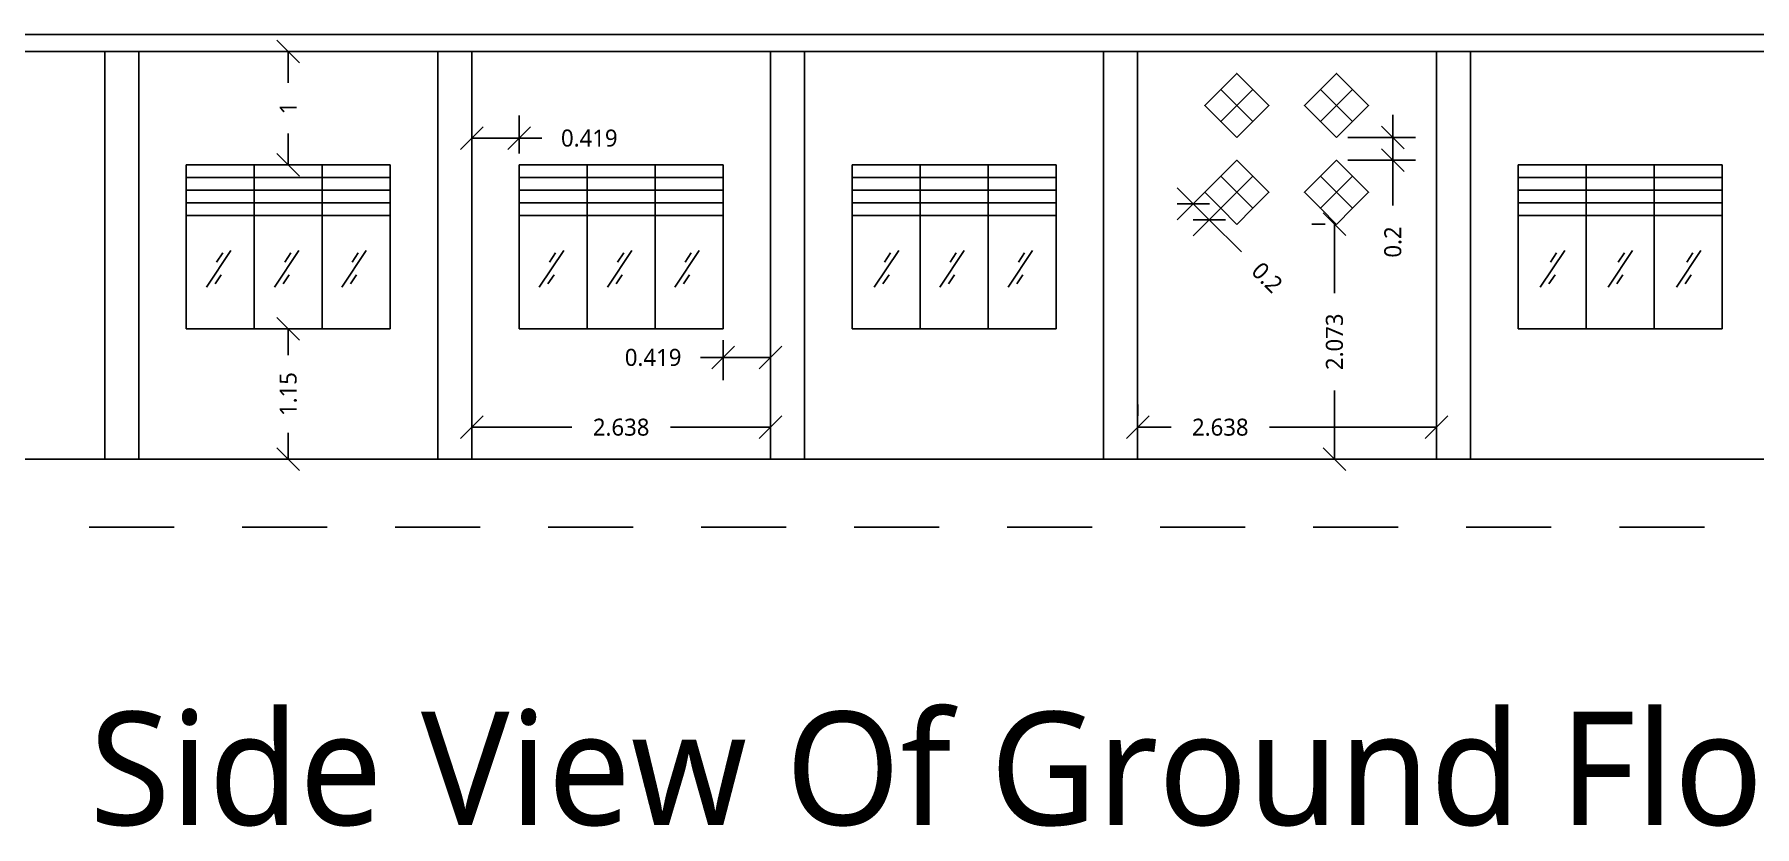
# Model space of a CAD drawing. Header units: metres. Extents: x 22814 to 23003, y 12423 to 12493.
# Drawn here: x 22829.76 to 22844.93, y 12423.05 to 12430.05 of the extents above; entities that cross this region are included whole.
import ezdxf

# ---------------------------------------------------------------- set-up
doc = ezdxf.new("R2010")
doc.units = ezdxf.units.M
doc.header["$PDMODE"] = 2
doc.linetypes.add('JIS_02_0.7', pattern=[1.35, 0.75, -0.6])
doc.layers.add('lines', color=7, linetype='JIS_02_0.7')
doc.styles.add('Annotative', font='Microsoft YaHei Light.ttf')
doc.styles.get("Standard").update_dxf_attribs({"font": 'times.ttf'})
doc.dimstyles.new('Dim 2', dxfattribs={"dimtxt": 0.15, "dimasz": 0.2, "dimexe": 0.2, "dimexo": 0.1, "dimgap": 0.2, "dimtad": 0, "dimdec": 3, "dimdsep": 46, "dimtxsty": 'Annotative', "dimblk": 'OBLIQUE', "dimcen": 1, "dimadec": 0, "dimazin": 0, "dimtfac": 1, "dimtdec": 3, "dimtmove": 0, "dimatfit": 3, "dimfxl": 1, "dimarcsym": 0})

# ---------------------------------------------------------------- blocks, each defined once
blk = doc.blocks.new('_Oblique')
at = {"color": 0, "linetype": 'ByBlock', "lineweight": -2}
blk.add_line((-0.5, -0.5), (0.5, 0.5), dxfattribs=at)
blk = doc.blocks.new('*D213')
at = {"color": 0, "lineweight": -2, "transparency": 16777216}
for p, q in [((22831.997, 12427.446), (22831.997, 12427.214)), ((22832.097, 12427.446), (22832.197, 12427.446)), ((22831.997, 12426.296), (22831.997, 12426.528)), ((22832.097, 12426.296), (22832.197, 12426.296))]:
    blk.add_line(p, q, dxfattribs=at)
at = {"layer": 'Defpoints', "color": 0, "transparency": 16777216}
for p in [(22831.997, 12427.446), (22831.997, 12426.296), (22831.997, 12426.296)]:
    blk.add_point(p, dxfattribs=at)
at = {"color": 0, "lineweight": -2, "transparency": 16777216, "xscale": 0.2, "yscale": 0.2, "zscale": 0.2}
for p, rotation in [((22831.997, 12427.446), 90), ((22831.997, 12426.296), 270)]:
    blk.add_blockref('_Oblique', p, dxfattribs=dict(at, rotation=rotation))
at = {"color": 0, "transparency": 16777216, "insert": (22831.997, 12426.871), "char_height": 0.15, "attachment_point": 5, "rotation": 90, "style": 'Annotative'}
blk.add_mtext('1.15', dxfattribs=at)
blk = doc.blocks.new('*D220')
at = {"color": 0, "lineweight": -2, "transparency": 16777216}
for p, q in [((22831.997, 12429.896), (22831.997, 12429.62)), ((22832.097, 12429.896), (22832.197, 12429.896)), ((22831.997, 12428.896), (22831.997, 12429.173)), ((22832.097, 12428.896), (22832.197, 12428.896))]:
    blk.add_line(p, q, dxfattribs=at)
at = {"layer": 'Defpoints', "color": 0, "transparency": 16777216}
for p in [(22831.997, 12429.896), (22831.997, 12429.896), (22831.997, 12428.896)]:
    blk.add_point(p, dxfattribs=at)
at = {"color": 0, "lineweight": -2, "transparency": 16777216, "xscale": 0.2, "yscale": 0.2, "zscale": 0.2}
for p, rotation in [((22831.997, 12429.896), 90), ((22831.997, 12428.896), 270)]:
    blk.add_blockref('_Oblique', p, dxfattribs=dict(at, rotation=rotation))
at = {"color": 0, "transparency": 16777216, "insert": (22831.997, 12429.396), "char_height": 0.15, "attachment_point": 5, "rotation": 90, "style": 'Annotative'}
blk.add_mtext('1', dxfattribs=at)
blk = doc.blocks.new('*D221')
at = {"color": 0, "lineweight": -2, "transparency": 16777216}
for p, q in [((22833.616, 12428.996), (22833.616, 12429.33)), ((22834.034, 12428.996), (22834.034, 12429.33)), ((22833.616, 12429.13), (22834.034, 12429.13)), ((22834.034, 12429.13), (22834.234, 12429.13))]:
    blk.add_line(p, q, dxfattribs=at)
at = {"layer": 'Defpoints', "color": 0, "transparency": 16777216}
for p in [(22834.034, 12429.13), (22833.616, 12428.896), (22834.034, 12428.896)]:
    blk.add_point(p, dxfattribs=at)
at = {"color": 0, "lineweight": -2, "transparency": 16777216, "xscale": 0.2, "yscale": 0.2, "zscale": 0.2, "rotation": 180}
blk.add_blockref('_Oblique', (22833.616, 12429.13), dxfattribs=at)
at = {"color": 0, "lineweight": -2, "transparency": 16777216, "xscale": 0.2, "yscale": 0.2, "zscale": 0.2}
blk.add_blockref('_Oblique', (22834.034, 12429.13), dxfattribs=at)
at = {"color": 0, "transparency": 16777216, "insert": (22834.653, 12429.13), "char_height": 0.15, "attachment_point": 5, "style": 'Annotative'}
blk.add_mtext('0.419', dxfattribs=at)
blk = doc.blocks.new('*D222')
at = {"color": 0, "lineweight": -2, "transparency": 16777216}
for p, q in [((22835.834, 12427.346), (22835.834, 12426.994)), ((22836.253, 12427.346), (22836.253, 12426.994)), ((22835.834, 12427.194), (22835.634, 12427.194)), ((22836.253, 12427.194), (22835.834, 12427.194))]:
    blk.add_line(p, q, dxfattribs=at)
at = {"layer": 'Defpoints', "color": 0, "transparency": 16777216}
for p in [(22835.834, 12427.446), (22836.253, 12427.446), (22835.834, 12427.194)]:
    blk.add_point(p, dxfattribs=at)
at = {"color": 0, "lineweight": -2, "transparency": 16777216, "xscale": 0.2, "yscale": 0.2, "zscale": 0.2, "rotation": 180}
blk.add_blockref('_Oblique', (22835.834, 12427.194), dxfattribs=at)
at = {"color": 0, "lineweight": -2, "transparency": 16777216, "xscale": 0.2, "yscale": 0.2, "zscale": 0.2}
blk.add_blockref('_Oblique', (22836.253, 12427.194), dxfattribs=at)
at = {"color": 0, "transparency": 16777216, "insert": (22835.216, 12427.194), "char_height": 0.15, "attachment_point": 5, "style": 'Annotative'}
blk.add_mtext('0.419', dxfattribs=at)
blk = doc.blocks.new('*D239')
at = {"color": 0, "lineweight": -2, "transparency": 16777216}
for p, q in [((22833.616, 12426.578), (22834.5, 12426.578)), ((22836.253, 12426.578), (22835.368, 12426.578)), ((22833.616, 12426.485), (22833.616, 12426.378)), ((22836.253, 12426.485), (22836.253, 12426.378))]:
    blk.add_line(p, q, dxfattribs=at)
at = {"layer": 'Defpoints', "color": 0, "transparency": 16777216}
for p in [(22833.616, 12426.585), (22836.253, 12426.585), (22836.253, 12426.578)]:
    blk.add_point(p, dxfattribs=at)
at = {"color": 0, "lineweight": -2, "transparency": 16777216, "xscale": 0.2, "yscale": 0.2, "zscale": 0.2, "rotation": 180}
blk.add_blockref('_Oblique', (22833.616, 12426.578), dxfattribs=at)
at = {"color": 0, "lineweight": -2, "transparency": 16777216, "xscale": 0.2, "yscale": 0.2, "zscale": 0.2}
blk.add_blockref('_Oblique', (22836.253, 12426.578), dxfattribs=at)
at = {"color": 0, "transparency": 16777216, "insert": (22834.934, 12426.578), "char_height": 0.15, "attachment_point": 5, "style": 'Annotative'}
blk.add_mtext('2.638', dxfattribs=at)
blk = doc.blocks.new('*D240')
at = {"color": 0, "lineweight": -2, "transparency": 16777216}
for p, q in [((22839.491, 12426.678), (22839.491, 12426.778)), ((22842.128, 12426.678), (22842.128, 12426.778)), ((22839.491, 12426.578), (22839.786, 12426.578)), ((22842.128, 12426.578), (22840.653, 12426.578))]:
    blk.add_line(p, q, dxfattribs=at)
at = {"layer": 'Defpoints', "color": 0, "transparency": 16777216}
for p in [(22839.491, 12426.578), (22842.128, 12426.578), (22842.128, 12426.578)]:
    blk.add_point(p, dxfattribs=at)
at = {"color": 0, "lineweight": -2, "transparency": 16777216, "xscale": 0.2, "yscale": 0.2, "zscale": 0.2, "rotation": 180}
blk.add_blockref('_Oblique', (22839.491, 12426.578), dxfattribs=at)
at = {"color": 0, "lineweight": -2, "transparency": 16777216, "xscale": 0.2, "yscale": 0.2, "zscale": 0.2}
blk.add_blockref('_Oblique', (22842.128, 12426.578), dxfattribs=at)
at = {"color": 0, "transparency": 16777216, "insert": (22840.22, 12426.578), "char_height": 0.15, "attachment_point": 5, "style": 'Annotative'}
blk.add_mtext('2.638', dxfattribs=at)
blk = doc.blocks.new('*D241')
at = {"color": 0, "lineweight": -2, "transparency": 16777216}
for p, q in [((22841.145, 12428.37), (22841.028, 12428.37)), ((22841.228, 12428.37), (22841.228, 12427.762)), ((22841.228, 12426.296), (22841.228, 12426.904)), ((22841.145, 12426.296), (22841.028, 12426.296))]:
    blk.add_line(p, q, dxfattribs=at)
at = {"layer": 'Defpoints', "color": 0, "transparency": 16777216}
for p in [(22841.245, 12428.37), (22841.228, 12426.296), (22841.245, 12426.296)]:
    blk.add_point(p, dxfattribs=at)
at = {"color": 0, "lineweight": -2, "transparency": 16777216, "xscale": 0.2, "yscale": 0.2, "zscale": 0.2}
for p, rotation in [((22841.228, 12428.37), 90), ((22841.228, 12426.296), 270)]:
    blk.add_blockref('_Oblique', p, dxfattribs=dict(at, rotation=rotation))
at = {"color": 0, "transparency": 16777216, "insert": (22841.228, 12427.333), "char_height": 0.15, "attachment_point": 5, "rotation": 90, "style": 'Annotative'}
blk.add_mtext('2.073', dxfattribs=at)
blk = doc.blocks.new('*D242')
at = {"color": 0, "lineweight": -2, "transparency": 16777216}
for p, q in [((22841.743, 12429.136), (22841.743, 12429.336)), ((22841.345, 12429.136), (22841.943, 12429.136)), ((22841.743, 12429.136), (22841.743, 12428.935)), ((22841.345, 12428.935), (22841.943, 12428.935)), ((22841.743, 12428.935), (22841.743, 12428.535))]:
    blk.add_line(p, q, dxfattribs=at)
at = {"layer": 'Defpoints', "color": 0, "transparency": 16777216}
for p in [(22841.245, 12429.136), (22841.245, 12428.935), (22841.743, 12428.935)]:
    blk.add_point(p, dxfattribs=at)
at = {"color": 0, "lineweight": -2, "transparency": 16777216, "xscale": 0.2, "yscale": 0.2, "zscale": 0.2}
for p, rotation in [((22841.743, 12429.136), 270), ((22841.743, 12428.935), 90)]:
    blk.add_blockref('_Oblique', p, dxfattribs=dict(at, rotation=rotation))
at = {"color": 0, "transparency": 16777216, "insert": (22841.743, 12428.214), "char_height": 0.15, "attachment_point": 5, "rotation": 90, "style": 'Annotative'}
blk.add_mtext('0.2', dxfattribs=at)
blk = doc.blocks.new('*D246')
at = {"color": 0, "lineweight": -2, "transparency": 16777216}
for p, q in [((22840.295, 12428.865), (22839.84, 12428.41)), ((22839.982, 12428.551), (22839.84, 12428.693)), ((22840.436, 12428.723), (22839.982, 12428.269)), ((22839.982, 12428.551), (22840.123, 12428.41)), ((22840.123, 12428.41), (22840.406, 12428.127))]:
    blk.add_line(p, q, dxfattribs=at)
at = {"layer": 'Defpoints', "color": 0, "transparency": 16777216}
for p in [(22840.366, 12428.935), (22840.507, 12428.794), (22840.123, 12428.41)]:
    blk.add_point(p, dxfattribs=at)
at = {"color": 0, "lineweight": -2, "transparency": 16777216, "xscale": 0.2, "yscale": 0.2, "zscale": 0.2}
for p, rotation in [((22839.982, 12428.551), 315), ((22840.123, 12428.41), 135)]:
    blk.add_blockref('_Oblique', p, dxfattribs=dict(at, rotation=rotation))
at = {"color": 0, "transparency": 16777216, "insert": (22840.633, 12427.9), "char_height": 0.15, "attachment_point": 5, "rotation": 315, "style": 'Annotative'}
blk.add_mtext('0.2', dxfattribs=at)

msp = doc.modelspace()

# ---------------------------------------------------------------- linework, layer by layer
for p, q in [((22826.5405, 12430.0464), (22852.1405, 12430.0464)), ((22827.4405, 12429.8964), (22851.2405, 12429.8964)), ((22830.378, 12429.8964), (22830.378, 12426.2964)), ((22830.678, 12429.8964), (22830.678, 12426.2964)), ((22833.3155, 12429.8964), (22833.3155, 12426.2964)), ((22833.6155, 12429.8964), (22833.6155, 12426.2964)), ((22836.253, 12429.8964), (22836.253, 12426.2964)), ((22836.553, 12429.8964), (22836.553, 12426.2964)), ((22839.1905, 12429.8964), (22839.1905, 12426.2964)), ((22839.4905, 12429.8964), (22839.4905, 12426.2964)), ((22842.128, 12429.8964), (22842.128, 12426.2964)), ((22842.428, 12429.8964), (22842.428, 12426.2964)), ((22831.0968, 12428.8964), (22832.8968, 12428.8964)), ((22831.0968, 12428.8964), (22831.0968, 12427.4464)), ((22831.6968, 12428.8964), (22831.6968, 12427.4464)), ((22832.2968, 12428.8964), (22832.2968, 12427.4464)), ((22832.8968, 12428.8964), (22832.8968, 12427.4464)), ((22834.0343, 12428.8964), (22835.8343, 12428.8964)), ((22834.0343, 12428.8964), (22834.0343, 12427.4464)), ((22834.6343, 12428.8964), (22834.6343, 12427.4464)), ((22835.2343, 12428.8964), (22835.2343, 12427.4464)), ((22835.8343, 12428.8964), (22835.8343, 12427.4464)), ((22836.9718, 12428.8964), (22836.9718, 12427.4464)), ((22836.9718, 12428.8964), (22838.7718, 12428.8964)), ((22837.5718, 12428.8964), (22837.5718, 12427.4464)), ((22838.1718, 12428.8964), (22838.1718, 12427.4464)), ((22838.7718, 12428.8964), (22838.7718, 12427.4464)), ((22842.8468, 12428.8964), (22842.8468, 12427.4464)), ((22842.8468, 12428.8964), (22844.6468, 12428.8964)), ((22843.4468, 12428.8964), (22843.4468, 12427.4464)), ((22844.0468, 12428.8964), (22844.0468, 12427.4464)), ((22844.6468, 12428.8964), (22844.6468, 12427.4464)), ((22831.0968, 12428.7839), (22832.8968, 12428.7839)), ((22831.0968, 12428.6714), (22832.8968, 12428.6714)), ((22834.0343, 12428.7839), (22835.8343, 12428.7839)), ((22834.0343, 12428.6714), (22835.8343, 12428.6714)), ((22836.9718, 12428.7839), (22838.7718, 12428.7839)), ((22836.9718, 12428.6714), (22838.7718, 12428.6714)), ((22842.8468, 12428.7839), (22844.6468, 12428.7839)), ((22842.8468, 12428.6714), (22844.6468, 12428.6714)), ((22831.0968, 12428.5589), (22832.8968, 12428.5589)), ((22834.0343, 12428.5589), (22835.8343, 12428.5589)), ((22836.9718, 12428.5589), (22838.7718, 12428.5589)), ((22842.8468, 12428.5589), (22844.6468, 12428.5589)), ((22831.0968, 12428.4464), (22832.8968, 12428.4464)), ((22834.0343, 12428.4464), (22835.8343, 12428.4464)), ((22836.9718, 12428.4464), (22838.7718, 12428.4464)), ((22842.8468, 12428.4464), (22844.6468, 12428.4464)), ((22831.2746, 12427.8159), (22831.4896, 12428.1375)), ((22831.3648, 12428.0371), (22831.4186, 12428.1176)), ((22831.8753, 12427.8159), (22832.0903, 12428.1375)), ((22831.9655, 12428.0371), (22832.0192, 12428.1176)), ((22832.4705, 12427.8159), (22832.6855, 12428.1375)), ((22832.5607, 12428.0371), (22832.6144, 12428.1176)), ((22834.2121, 12427.8159), (22834.4271, 12428.1375)), ((22834.3023, 12428.0371), (22834.3561, 12428.1176)), ((22834.8128, 12427.8159), (22835.0278, 12428.1375)), ((22834.903, 12428.0371), (22834.9567, 12428.1176)), ((22835.408, 12427.8159), (22835.623, 12428.1375)), ((22835.4982, 12428.0371), (22835.5519, 12428.1176)), ((22837.1676, 12427.8159), (22837.3827, 12428.1375)), ((22837.2578, 12428.0371), (22837.3116, 12428.1176)), ((22837.7451, 12427.8159), (22837.9602, 12428.1375)), ((22837.8353, 12428.0371), (22837.8891, 12428.1176)), ((22838.3482, 12427.8159), (22838.5633, 12428.1375)), ((22838.4384, 12428.0371), (22838.4922, 12428.1176)), ((22843.0433, 12427.8159), (22843.2584, 12428.1375)), ((22843.1336, 12428.0371), (22843.1873, 12428.1176)), ((22843.641, 12427.8159), (22843.8561, 12428.1375)), ((22843.7312, 12428.0371), (22843.785, 12428.1176)), ((22844.245, 12427.8159), (22844.4601, 12428.1375)), ((22844.3352, 12428.0371), (22844.389, 12428.1176)), ((22831.3509, 12427.8439), (22831.4046, 12427.9243)), ((22831.9515, 12427.8439), (22832.0053, 12427.9243)), ((22832.5467, 12427.8439), (22832.6005, 12427.9243)), ((22834.2884, 12427.8439), (22834.3421, 12427.9243)), ((22834.889, 12427.8439), (22834.9428, 12427.9243)), ((22835.4842, 12427.8439), (22835.538, 12427.9243)), ((22837.2439, 12427.8439), (22837.2976, 12427.9243)), ((22837.8214, 12427.8439), (22837.8752, 12427.9243)), ((22838.4245, 12427.8439), (22838.4782, 12427.9243)), ((22843.1196, 12427.8439), (22843.1734, 12427.9243)), ((22843.7173, 12427.8439), (22843.7711, 12427.9243)), ((22844.3213, 12427.8439), (22844.3751, 12427.9243)), ((22831.0968, 12427.4464), (22832.8968, 12427.4464)), ((22834.0343, 12427.4464), (22835.8343, 12427.4464)), ((22836.9718, 12427.4464), (22838.7718, 12427.4464)), ((22842.8468, 12427.4464), (22844.6468, 12427.4464)), ((22827.4405, 12426.2964), (22851.2405, 12426.2964))]:
    msp.add_line(p, q)
for points in [[(22840.3656, 12429.4185), (22840.507, 12429.5599), (22840.3656, 12429.7013), (22840.2242, 12429.5599)], [(22841.2448, 12429.4185), (22841.3862, 12429.5599), (22841.2448, 12429.7013), (22841.1034, 12429.5599)], [(22840.2242, 12429.277), (22840.3656, 12429.4185), (22840.2242, 12429.5599), (22840.0828, 12429.4185)], [(22840.507, 12429.277), (22840.6485, 12429.4185), (22840.507, 12429.5599), (22840.3656, 12429.4185)], [(22841.1034, 12429.277), (22841.2448, 12429.4185), (22841.1034, 12429.5599), (22840.962, 12429.4185)], [(22841.3862, 12429.277), (22841.5276, 12429.4185), (22841.3862, 12429.5599), (22841.2448, 12429.4185)], [(22840.3656, 12429.1356), (22840.507, 12429.277), (22840.3656, 12429.4185), (22840.2242, 12429.277)], [(22841.2448, 12429.1356), (22841.3862, 12429.277), (22841.2448, 12429.4185), (22841.1034, 12429.277)], [(22840.2242, 12428.5111), (22840.3656, 12428.6526), (22840.2242, 12428.794), (22840.0828, 12428.6526)], [(22840.3656, 12428.6526), (22840.507, 12428.794), (22840.3656, 12428.9354), (22840.2242, 12428.794)], [(22840.507, 12428.5111), (22840.6485, 12428.6526), (22840.507, 12428.794), (22840.3656, 12428.6526)], [(22841.1034, 12428.5111), (22841.2448, 12428.6526), (22841.1034, 12428.794), (22840.962, 12428.6526)], [(22841.2448, 12428.6526), (22841.3862, 12428.794), (22841.2448, 12428.9354), (22841.1034, 12428.794)], [(22841.3862, 12428.5111), (22841.5276, 12428.6526), (22841.3862, 12428.794), (22841.2448, 12428.6526)], [(22840.3656, 12428.3697), (22840.507, 12428.5111), (22840.3656, 12428.6526), (22840.2242, 12428.5111)], [(22841.2448, 12428.3697), (22841.3862, 12428.5111), (22841.2448, 12428.6526), (22841.1034, 12428.5111)]]:
    msp.add_lwpolyline(points, close=True)
at = {"layer": 'lines'}
msp.add_line((22851.2405, 12425.6964), (22814.3209, 12425.6964), dxfattribs=at)

# ---------------------------------------------------------------- texts
at = {"insert": (22830.2421, 12424.0674), "char_height": 1, "attachment_point": 1}
msp.add_mtext_dynamic_manual_height_columns('{\\f@Microsoft YaHei Light|b0|i0|c0|p34;Side \\f@Microsoft YaHei Light|b0|i0|c134|p34;View Of \\f@Microsoft YaHei Light|b0|i0|c0|p34;Ground\\f@Microsoft YaHei Light|b0|i0|c134|p34; Floor}', width=16.457955, gutter_width=5, heights=[1.3111], dxfattribs=at)

# ---------------------------------------------------------------- dimensions: what is measured, and where the dimension line sits
for base, p1, p2, picture, middle in [((22831.9968, 12429.8964), (22831.9968, 12428.8964), (22831.9968, 12429.8964), '*D220', (22831.9968, 12429.3964)), ((22841.7432, 12428.9354), (22841.2448, 12429.1356), (22841.2448, 12428.9354), '*D242', (22841.7432, 12428.2139)), ((22841.228, 12426.2964), (22841.2448, 12428.3697), (22841.2448, 12426.2964), '*D241', (22841.228, 12427.3331)), ((22831.9968, 12426.2964), (22831.9968, 12427.4464), (22831.9968, 12426.2964), '*D213', (22831.9968, 12426.8714))]:
    dim = msp.add_linear_dim(base=base, p1=p1, p2=p2, angle=90, dimstyle='Dim 2')
    dim.commit()
    dim.dimension.update_dxf_attribs({"geometry": picture, "text_midpoint": middle})
for base, p1, p2, picture, middle in [((22834.0343, 12429.1301), (22833.6155, 12428.8964), (22834.0343, 12428.8964), '*D221', (22834.653, 12429.1301)), ((22835.8343, 12427.1941), (22836.253, 12427.4464), (22835.8343, 12427.4464), '*D222', (22835.2156, 12427.1941)), ((22836.2530434553, 12426.5783643635), (22833.6155434553, 12426.5851536353), (22836.2530434553, 12426.5851536353), '*D239', (22834.9342934553, 12426.5783643635))]:
    dim = msp.add_linear_dim(base=base, p1=p1, p2=p2, dimstyle='Dim 2')
    dim.commit()
    dim.dimension.update_dxf_attribs({"geometry": picture, "text_midpoint": middle})
dim = msp.add_aligned_dim(p1=(22840.3656, 12428.9354), p2=(22840.507, 12428.794), distance=-0.543, dimstyle='Dim 2')
dim.commit()
dim.dimension.update_dxf_attribs({"geometry": '*D246', "text_midpoint": (22840.6333, 12427.8999)})
dim = msp.add_linear_dim(base=(22842.1280434553, 12426.5783643635), p1=(22839.4905434553, 12426.5783643635), p2=(22842.1280434553, 12426.5783643635), dimstyle='Dim 2')
dim.commit()
dim.dimension.update_dxf_attribs({"geometry": '*D240', "text_midpoint": (22840.2195258633, 12426.5783643635), "dimtype": 160})

doc.saveas('drawing.dxf')
